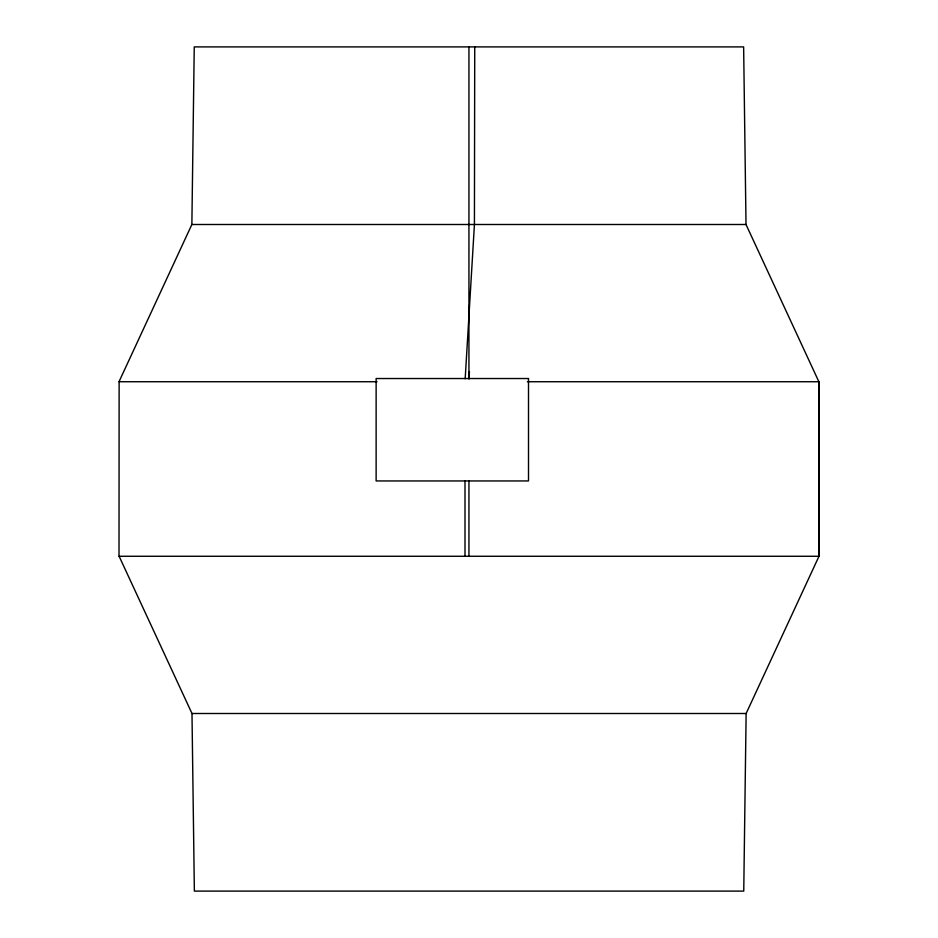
<?xml version="1.0" encoding="UTF-8"?>
<svg xmlns="http://www.w3.org/2000/svg" width="938" height="938" viewBox="0 0 938 938"><rect width="100%" height="100%" fill="white"/><g stroke="black" fill="none" stroke-linecap="round" stroke-linejoin="round"><path stroke-width="1.41" d="M465.178 378.811L474.429 224.499L474.734 46.9M377.029 381.731L119.009 381.731L191.868 224.499L194.248 46.9L743.635 46.9L746.015 224.499L818.874 381.731L818.874 556.269M527.367 381.731L818.991 381.731L818.991 556.269L746.132 713.501L743.752 891.1L194.365 891.1L191.985 713.501L119.126 556.269M469.082 378.811L469.434 371.53M191.868 224.499L474.429 224.499M474.792 224.499L746.015 224.499M818.991 556.269L119.009 556.269L119.126 381.731M191.985 713.501L746.132 713.501M468.941 46.9L468.941 378.811M468.941 480.631L468.941 556.269M465.002 480.631L465.002 556.269M528.504 378.53L376.126 378.53L376.126 480.948L528.504 480.948L528.504 378.53"/></g></svg>
